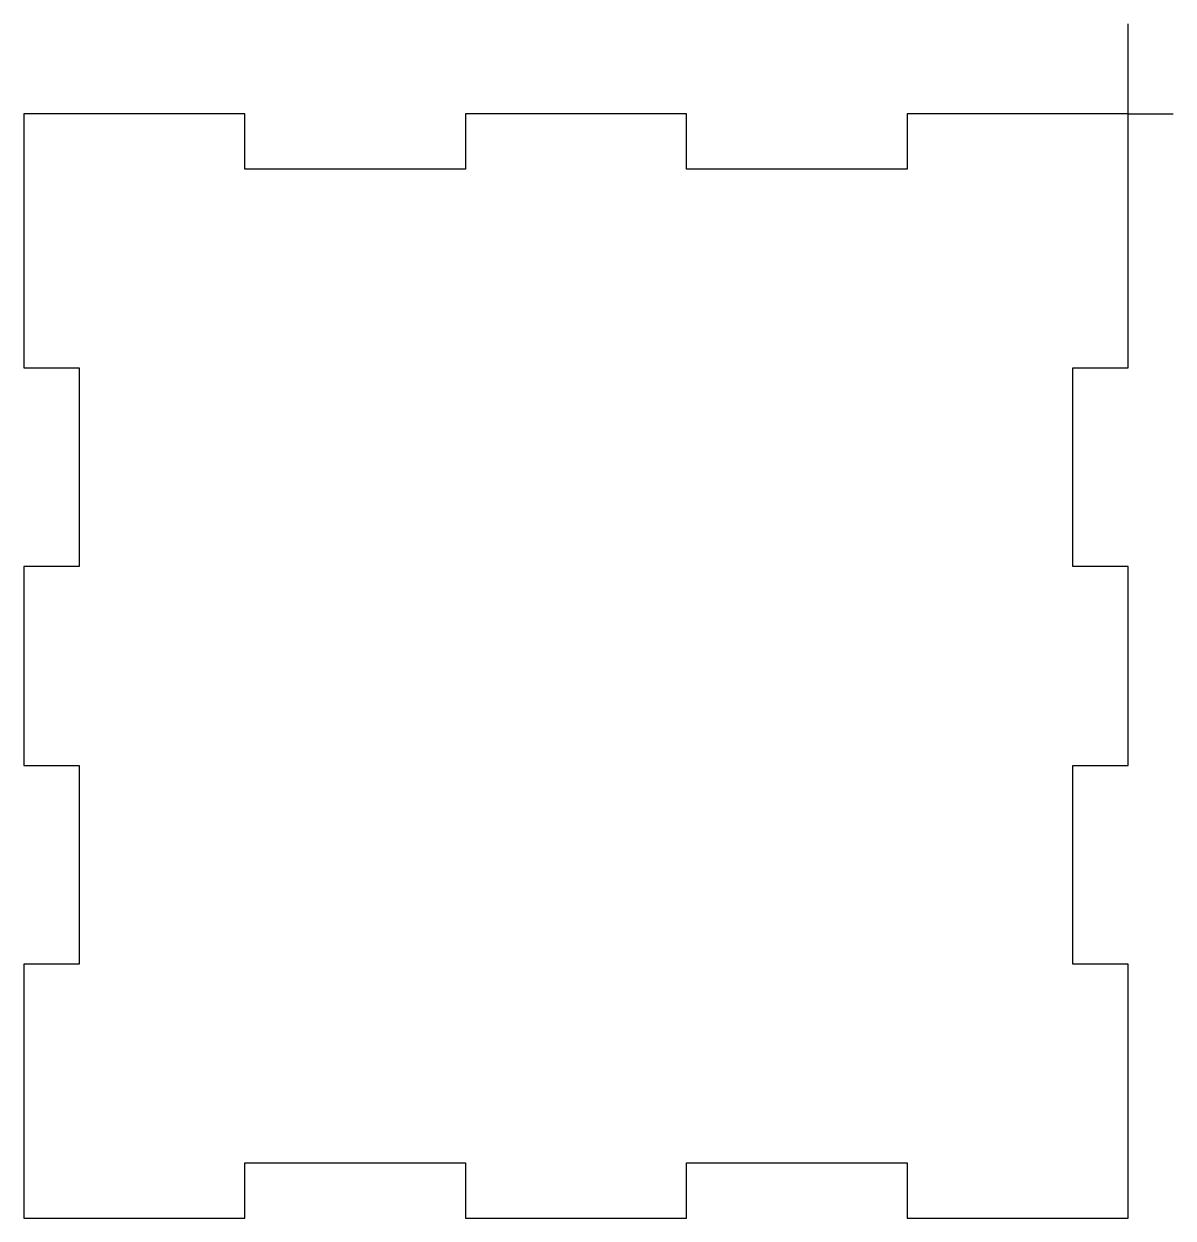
# Model space of a CAD drawing. Header units: millimetres. Extents: x -100 to 4, y -100 to 8.
import ezdxf

# ---------------------------------------------------------------- set-up
doc = ezdxf.new("R2010")
doc.units = ezdxf.units.MM
doc.header["$PDSIZE"] = -1

msp = doc.modelspace()

# ---------------------------------------------------------------- linework, layer by layer
at = {"color": 7, "linetype": 'Continuous'}
for q in [(0, 8.16), (4.08, 0)]:
    msp.add_line((0, 0), q, dxfattribs=at)
at = {"color": 7, "linetype": 'Continuous', "lineweight": 25}
for p, q in [((-80, 0), (-100, 0)), ((-100, 0), (-100, -23)), ((-80, -5), (-80, 0)), ((-60, 0), (-60, -5)), ((-40, 0), (-60, 0)), ((-40, -5), (-40, 0)), ((-20, 0), (-20, -5)), ((0, 0), (-20, 0)), ((0, -23), (0, 0)), ((-60, -5), (-80, -5)), ((-20, -5), (-40, -5)), ((-100, -23), (-95, -23)), ((-95, -23), (-95, -41)), ((-5, -23), (0, -23)), ((-5, -41), (-5, -23)), ((-95, -41), (-100, -41)), ((-100, -41), (-100, -59)), ((0, -41), (-5, -41)), ((0, -59), (0, -41)), ((-100, -59), (-95, -59)), ((-95, -59), (-95, -77)), ((-5, -59), (0, -59)), ((-5, -77), (-5, -59)), ((-95, -77), (-100, -77)), ((-100, -77), (-100, -100)), ((0, -77), (-5, -77)), ((0, -100), (0, -77)), ((-80, -95), (-60, -95)), ((-80, -100), (-80, -95)), ((-60, -95), (-60, -100)), ((-40, -95), (-20, -95)), ((-40, -100), (-40, -95)), ((-20, -95), (-20, -100)), ((-100, -100), (-80, -100)), ((-60, -100), (-40, -100)), ((-20, -100), (0, -100))]:
    msp.add_line(p, q, dxfattribs=at)
at = {"color": 7, "linetype": 'Continuous'}
msp.add_point((0, 0), dxfattribs=at)

doc.saveas('drawing.dxf')
